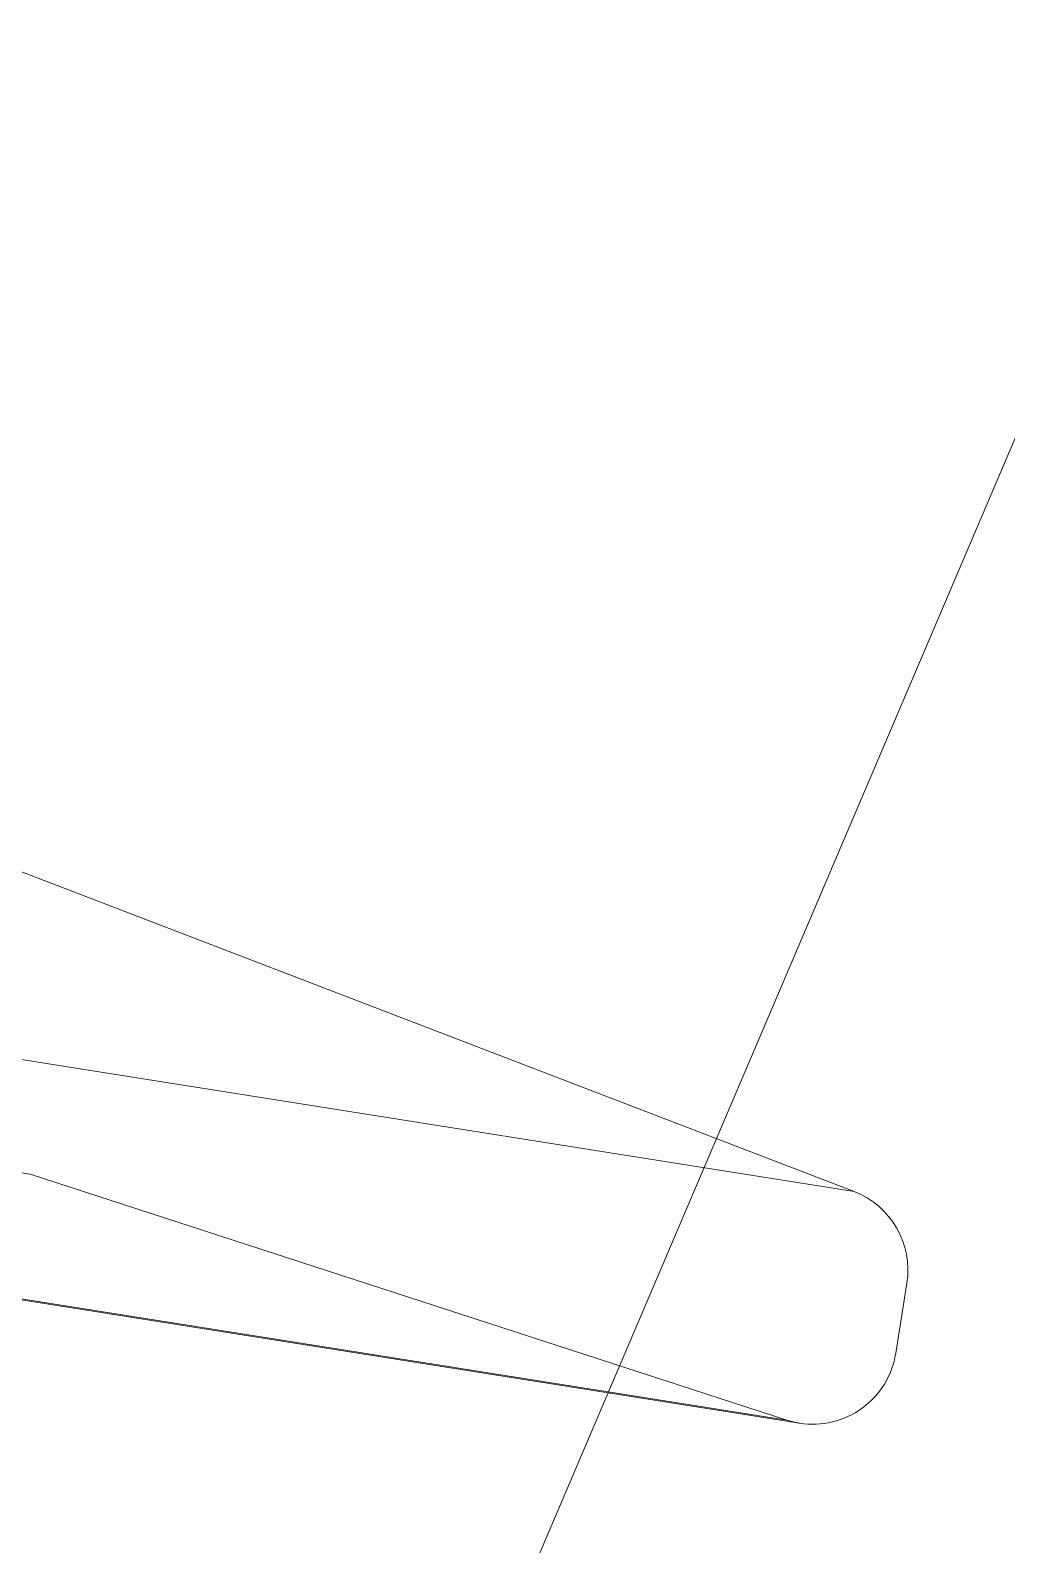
# Model space of a CAD drawing. Header units: millimetres. Extents: x 89051 to 218395, y -330386 to -125649.
# Drawn here: x 100808.5 to 100843.4, y -132445.5 to -132391.4 of the extents above; entities that cross this region are included whole.
import ezdxf

# ---------------------------------------------------------------- set-up
doc = ezdxf.new("R2010")
doc.units = ezdxf.units.MM
doc.header["$LTSCALE"] = 13
doc.linetypes.add('CENTER', pattern=[50.8, 31.75, -6.35, 6.35, -6.35])
doc.linetypes.add('HIDDEN', pattern=[9.525, 6.35, -3.175])
doc.layers.get('0').update_dxf_attribs({"color": 1, "linetype": 'CENTER'})
doc.layers.add('标注、文本', color=3, linetype='Continuous', lineweight=25)
doc.layers.add('铁心', color=3, linetype='Continuous', lineweight=0)

# ---------------------------------------------------------------- blocks, each defined once
blk = doc.blocks.new('125506')
at = {"color": 8, "linetype": 'Continuous', "lineweight": 15}
blk.add_line((72100.629, -123535.195), (72024.743, -123547.214), dxfattribs=at)
at = {"color": 7, "linetype": 'Continuous', "lineweight": 15}
for p, q in [((72024.743, -123547.214), (72046.022, -123539.046)), ((72101.102, -123540.839), (72026.038, -123552.728)), ((72023.749, -123551.065), (72023.485, -123549.394))]:
    blk.add_line(p, q, dxfattribs=at)
at = {"color": 7, "linetype": 'HIDDEN', "lineweight": 0}
for p, q in [((72026.343, -123552.655), (72100.789, -123540.864)), ((72044.356, -123546.802), (72081.848, -123540.864)), ((72026.343, -123552.655), (72044.356, -123546.802))]:
    blk.add_line(p, q, dxfattribs=at)
at = {"color": 7, "linetype": 'Continuous', "lineweight": 15}
for centre, start, end in [((72025.46, -123549.081), 111, 189), ((72025.725, -123550.753), 189, 279)]:
    blk.add_arc(centre, 2, start, end, dxfattribs=at)
at = {"color": 7, "linetype": 'HIDDEN', "lineweight": 0}
blk.add_arc((72025.725, -123550.753), 2, 279, 288, dxfattribs=at)

msp = doc.modelspace()

# ---------------------------------------------------------------- linework, layer by layer
at = {"layer": '铁心'}
msp.add_lwpolyline([(100595.566, -132987.936), (100979.149, -132088.212), (100979.149, -132088.212)], dxfattribs=at)

# ---------------------------------------------------------------- block references
at = {"layer": '标注、文本', "xscale": -1.5, "yscale": 1.5, "zscale": 1.5}
msp.add_blockref('125506', (208875.023, 52887.905), dxfattribs=at)

doc.saveas('drawing.dxf')
